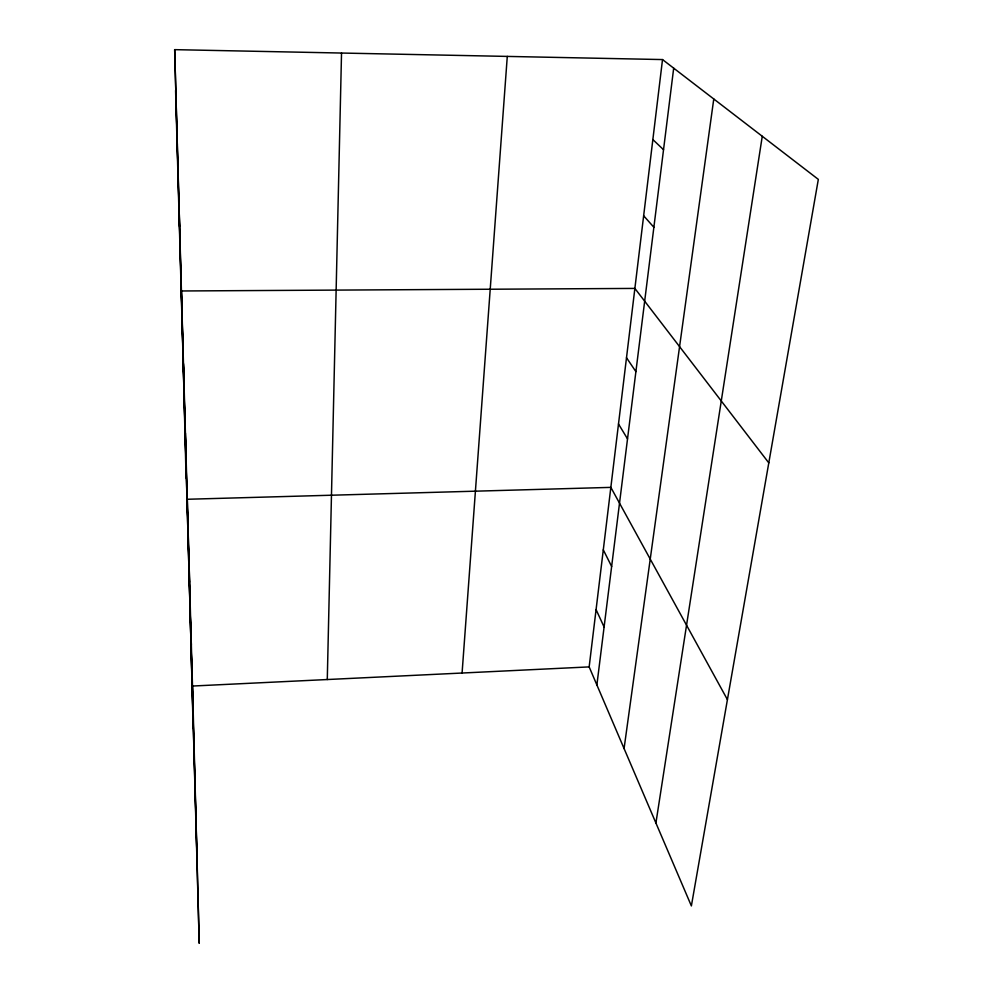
<?xml version="1.0" encoding="UTF-8"?>
<svg xmlns="http://www.w3.org/2000/svg" width="993" height="993" viewBox="0 0 993 993"><rect width="100%" height="100%" fill="white"/><g stroke="black" fill="none" stroke-linecap="round" stroke-linejoin="round"><path stroke-width="1.49" d="M327.28 679.535L341.53 53.039M462.08 673.031L507.286 56.402M589.159 666.899L662.517 59.568L174.669 49.65L199.233 943.35L192.53 686.039L589.159 666.899L691.376 905.926L818.331 179.385L662.517 59.568M596.88 684.959L673.688 68.157M624.076 748.536L713.768 98.977M655.914 823.011L762.264 136.277M652.848 139.566L663.535 149.707M643.65 215.766L653.878 227.285M768.793 462.875L634.875 288.417L181.446 290.974L186.076 477.906M626.496 357.753L635.905 371.63M618.502 423.999L627.526 438.894M727.422 699.631L610.844 487.377L187.292 499.268L193.138 727.807M603.297 549.837L611.638 566.482M596.085 609.628L604.104 627.017M174.669 49.65L193.027 705.278M175.587 90.4L196.887 853.459M190.855 626.571L191.339 645.102M189.117 564.384L189.576 582.109M185.43 433.085L185.828 448.91M183.482 363.723L183.854 378.445M179.299 214.575L179.596 226.677M177.039 134.229L177.3 144.804"/></g></svg>
